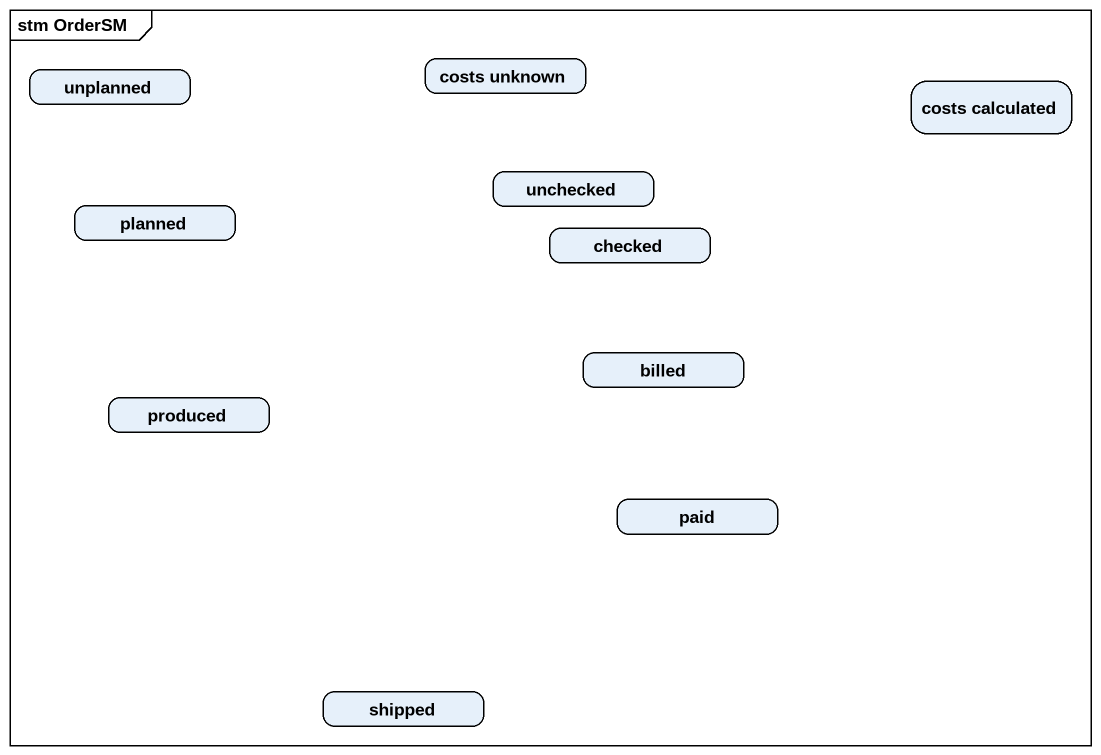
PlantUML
@startuml
mainframe stm OrderSM
hide empty description
state unplanned
state "costs unknown" as costs_unknown
state "costs calculated" as costs_calculated
state planned
state unchecked
state checked
state billed
state produced
state paid
state shipped
@enduml
